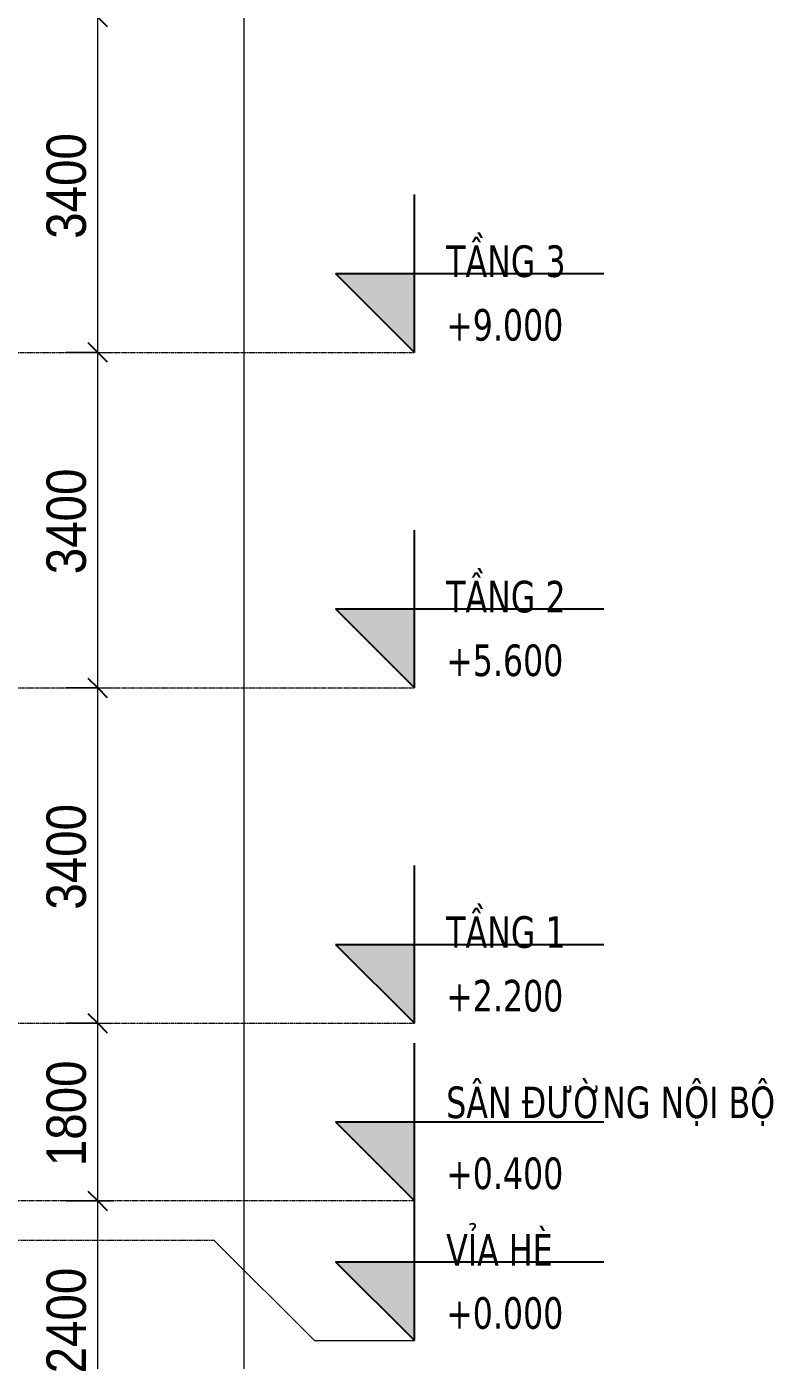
# Model space of a CAD drawing. Header units: millimetres. Extents: x 25061 to 259291, y -8723 to 35400.
# Drawn here: x 251634 to 259204, y -1216 to 12302 of the extents above; entities that cross this region are included whole.
import ezdxf

# ---------------------------------------------------------------- set-up
doc = ezdxf.new("R2010")
doc.units = ezdxf.units.MM
doc.linetypes.add('Centre', pattern=[31.75, 6.35, -4.7625, 15.875, -4.7625])
for name, color, linetype, lineweight in [('A-ANNO-DIMS', 211, 'Continuous', 9), ('A-ANNO-DIMS-160', 211, 'Continuous', 9), ('A-FLOR-LEVL', 51, 'Continuous', 9), ('A-FLOR-LEVL-1', 51, 'Continuous', 25), ('A-FLOR-LEVL-2', 51, 'Centre', 9)]:
    doc.layers.add(name, color=color, linetype=linetype, lineweight=lineweight)
doc.styles.add('Tahoma_B', font='tahomabd.ttf', dxfattribs={"width": 0.85, "height": 320})
doc.styles.add('UTM Avo', font='', dxfattribs={"width": 0.9, "height": 400})
doc.styles.get('UTM Avo').set_extended_font_data('UTM Avo')
doc.dimstyles.new('1_Dim_chi_tiet_2_5', dxfattribs={"dimscale": 304.8, "dimtxt": 399.720379, "dimasz": 0.629921, "dimexe": 0.524934, "dimexo": 0.0625, "dimgap": 0.052493, "dimtad": 1, "dimdec": 0, "dimrnd": 5, "dimzin": 0, "dimdsep": 46, "dimtxsty": 'UTM Avo', "dimblk1": 'OBLIQUE', "dimblk2": 'OBLIQUE', "dimsah": 1, "dimcen": 0.09, "dimdle": 0.524934, "dimazin": 0, "dimtfac": 1, "dimtdec": 4, "dimtix": 1, "dimtmove": 0, "dimatfit": 3, "dimfxl": 1.049869, "dimfxlon": 1, "dimtvp": 1, "dimtolj": 1, "dimtzin": 0, "dimarcsym": 2})

# ---------------------------------------------------------------- blocks, each defined once
blk = doc.blocks.new('Level - CAO ĐỘ LEVEL-350587-TKCS_MẶT CẮT 2')
at = {"layer": 'A-FLOR-LEVL'}
blk.add_hatch(color=256, dxfattribs=at).paths.add_polyline_path([(-25696, 3000), (-25696, 2200), (-26496, 3000)])
at = {"layer": 'A-FLOR-LEVL-1'}
for p, q in [((-25696, 2200), (-25696, 3800)), ((-26496, 3000), (-25696, 2200)), ((-26496, 3000), (-23776, 3000))]:
    blk.add_line(p, q, dxfattribs=at)
blk = doc.blocks.new('DIMBLOCK79-TKCS_MẶT CẮT 2')
at = {"layer": 'A-ANNO-DIMS-160', "lineweight": 25}
for p, q in [((252355, 400), (252259, 496)), ((252355, 400), (252451, 304)), ((252355, -2000), (252259, -1904)), ((252355, -2000), (252451, -2096))]:
    blk.add_line(p, q, dxfattribs=at)
at = {"layer": 'A-ANNO-DIMS-160'}
for p, q in [((252035, 400), (252515, 400)), ((252355, 400), (252035, 400)), ((252355, -2160), (252355, 400)), ((252035, -2000), (252515, -2000)), ((252355, -2000), (252035, -2000))]:
    blk.add_line(p, q, dxfattribs=at)
at = {"layer": 'A-ANNO-DIMS-160', "color": 0, "insert": (251835, -1348), "char_height": 400, "width": 1314.64, "attachment_point": 1, "rotation": 90, "line_spacing_factor": 1.110334, "style": 'UTM Avo'}
blk.add_mtext('2400', dxfattribs=at)
blk = doc.blocks.new('_Oblique')
at = {"color": 0, "linetype": 'ByBlock', "lineweight": -2}
blk.add_line((-0.5, -0.5), (0.5, 0.5), dxfattribs=at)
blk = doc.blocks.new('DIMBLOCK80-TKCS_MẶT CẮT 2')
at = {"layer": 'A-ANNO-DIMS-160'}
for p, q in [((252035, 2200), (252515, 2200)), ((252355, 2200), (252035, 2200)), ((252355, 400), (252355, 2200)), ((252035, 400), (252515, 400)), ((252355, 400), (252035, 400))]:
    blk.add_line(p, q, dxfattribs=at)
at = {"layer": 'A-ANNO-DIMS-160', "lineweight": 25}
for p, q in [((252355, 2200), (252259, 2296)), ((252355, 2200), (252451, 2104)), ((252355, 400), (252259, 496)), ((252355, 400), (252451, 304))]:
    blk.add_line(p, q, dxfattribs=at)
at = {"layer": 'A-ANNO-DIMS-160', "color": 0, "insert": (251835, 752), "char_height": 400, "width": 1314.64, "attachment_point": 1, "rotation": 90, "line_spacing_factor": 1.110334, "style": 'UTM Avo'}
blk.add_mtext('1800', dxfattribs=at)
blk = doc.blocks.new('DIMBLOCK81-TKCS_MẶT CẮT 2')
at = {"layer": 'A-ANNO-DIMS-160', "lineweight": 25}
for p, q in [((252355, 5600), (252259, 5696)), ((252355, 5600), (252451, 5504)), ((252355, 2200), (252259, 2296)), ((252355, 2200), (252451, 2104))]:
    blk.add_line(p, q, dxfattribs=at)
at = {"layer": 'A-ANNO-DIMS-160'}
for p, q in [((252035, 5600), (252515, 5600)), ((252355, 5600), (252035, 5600)), ((252355, 2200), (252355, 5600)), ((252035, 2200), (252515, 2200)), ((252355, 2200), (252035, 2200))]:
    blk.add_line(p, q, dxfattribs=at)
at = {"layer": 'A-ANNO-DIMS-160', "color": 0, "insert": (251835, 3352), "char_height": 400, "width": 1314.64, "attachment_point": 1, "rotation": 90, "line_spacing_factor": 1.110334, "style": 'UTM Avo'}
blk.add_mtext('3400', dxfattribs=at)
blk = doc.blocks.new('DIMBLOCK82-TKCS_MẶT CẮT 2')
at = {"layer": 'A-ANNO-DIMS-160', "lineweight": 25}
for p, q in [((252355, 9000), (252259, 9096)), ((252355, 9000), (252451, 8904)), ((252355, 5600), (252259, 5696)), ((252355, 5600), (252451, 5504))]:
    blk.add_line(p, q, dxfattribs=at)
at = {"layer": 'A-ANNO-DIMS-160'}
for p, q in [((252035, 9000), (252515, 9000)), ((252355, 9000), (252035, 9000)), ((252355, 5600), (252355, 9000)), ((252035, 5600), (252515, 5600)), ((252355, 5600), (252035, 5600))]:
    blk.add_line(p, q, dxfattribs=at)
at = {"layer": 'A-ANNO-DIMS-160', "color": 0, "insert": (251835, 6752), "char_height": 400, "width": 1314.64, "attachment_point": 1, "rotation": 90, "line_spacing_factor": 1.110334, "style": 'UTM Avo'}
blk.add_mtext('3400', dxfattribs=at)
blk = doc.blocks.new('DIMBLOCK83-TKCS_MẶT CẮT 2')
at = {"layer": 'A-ANNO-DIMS-160', "lineweight": 25}
for p, q in [((252355, 12400), (252259, 12496)), ((252355, 12400), (252451, 12304)), ((252355, 9000), (252259, 9096)), ((252355, 9000), (252451, 8904))]:
    blk.add_line(p, q, dxfattribs=at)
at = {"layer": 'A-ANNO-DIMS-160'}
for p, q in [((252035, 12400), (252515, 12400)), ((252355, 12400), (252035, 12400)), ((252355, 9000), (252355, 12400)), ((252035, 9000), (252515, 9000)), ((252355, 9000), (252035, 9000))]:
    blk.add_line(p, q, dxfattribs=at)
at = {"layer": 'A-ANNO-DIMS-160', "color": 0, "insert": (251835, 10152), "char_height": 400, "width": 1314.64, "attachment_point": 1, "rotation": 90, "line_spacing_factor": 1.110334, "style": 'UTM Avo'}
blk.add_mtext('3400', dxfattribs=at)
blk = doc.blocks.new('DIMBLOCK91-TKCS_MẶT CẮT 2')
at = {"layer": 'A-ANNO-DIMS-160'}
for p, q in [((253838, -2160), (253838, 33960)), ((253518, 33800), (253998, 33800)), ((253838, 33800), (253518, 33800)), ((253518, -2000), (253998, -2000)), ((253838, -2000), (253518, -2000))]:
    blk.add_line(p, q, dxfattribs=at)
at = {"layer": 'A-ANNO-DIMS-160', "lineweight": 25}
for p, q in [((253838, 33800), (253742, 33896)), ((253838, 33800), (253934, 33704)), ((253838, -2000), (253742, -1904)), ((253838, -2000), (253934, -2096))]:
    blk.add_line(p, q, dxfattribs=at)
at = {"layer": 'A-ANNO-DIMS-160', "color": 0, "insert": (253318, 15215), "char_height": 400, "width": 1643.29, "attachment_point": 1, "rotation": 90, "line_spacing_factor": 1.110334, "style": 'UTM Avo'}
blk.add_mtext('35800', dxfattribs=at)

msp = doc.modelspace()

# ---------------------------------------------------------------- linework, layer by layer
at = {"layer": 'A-FLOR-LEVL'}
for p, q in [((253534.7, 0), (254550.7, -1016)), ((254550.7, -1016), (255566.7, -1016))]:
    msp.add_line(p, q, dxfattribs=at)
at = {"layer": 'A-FLOR-LEVL-2'}
for p, q in [((147110.2, 9000), (255566.7, 9000)), ((147110.2, 5600), (255566.7, 5600)), ((147110.2, 2200), (255566.7, 2200)), ((255566.7, 400), (147110.2, 400)), ((253534.7, 0), (147110.2, 0))]:
    msp.add_line(p, q, dxfattribs=at)

# ---------------------------------------------------------------- block references
at = {"layer": 'A-FLOR-LEVL-1'}
for p in [(281262.8, 6800), (281262.8, 3400), (281262.8, 0), (281262.8, -1800), (281262.8, -3216)]:
    msp.add_blockref('Level - CAO ĐỘ LEVEL-350587-TKCS_MẶT CẮT 2', p, dxfattribs=at)

# ---------------------------------------------------------------- texts
at = {"layer": 'A-FLOR-LEVL', "char_height": 320, "line_spacing_factor": 0.996129, "style": 'Tahoma_B'}
for s, insert, width, attachment_point in [('\\pt1632,3264,4896,6528,8160,9792,11424,13056,14688,16320,17952,19584,21216,22848,24480,26112,27744,29376,31008,32640,34272,35904,37536,39168,40800,42432,44064,45696,47328,48960,50592,52224;TẦNG 3', (255887.6, 9758.9), 1448.4, 7), ('\\pt680,1360,2040,2720,3400,4080,4760,5440,6120,6800,7480,8160,8840,9520,10200,10880,11560,12240,12920,13600,14280,14960,15640,16320,17000,17680,18360,19040,19720,20400,21080,21760;+9.000', (255887.6, 9440.1), 1413.04, 1), ('\\pt1632,3264,4896,6528,8160,9792,11424,13056,14688,16320,17952,19584,21216,22848,24480,26112,27744,29376,31008,32640,34272,35904,37536,39168,40800,42432,44064,45696,47328,48960,50592,52224;TẦNG 2', (255887.6, 6358.9), 1448.4, 7), ('\\pt680,1360,2040,2720,3400,4080,4760,5440,6120,6800,7480,8160,8840,9520,10200,10880,11560,12240,12920,13600,14280,14960,15640,16320,17000,17680,18360,19040,19720,20400,21080,21760;+5.600', (255887.6, 6040.1), 1413.04, 1), ('\\pt1632,3264,4896,6528,8160,9792,11424,13056,14688,16320,17952,19584,21216,22848,24480,26112,27744,29376,31008,32640,34272,35904,37536,39168,40800,42432,44064,45696,47328,48960,50592,52224;TẦNG 1', (255887.6, 2958.9), 1448.4, 7), ('\\pt680,1360,2040,2720,3400,4080,4760,5440,6120,6800,7480,8160,8840,9520,10200,10880,11560,12240,12920,13600,14280,14960,15640,16320,17000,17680,18360,19040,19720,20400,21080,21760;+2.200', (255887.6, 2640.1), 1413.04, 1), ('\\pt1632,3264,4896,6528,8160,9792,11424,13056,14688,16320,17952,19584,21216,22848,24480,26112,27744,29376,31008,32640,34272,35904,37536,39168,40800,42432,44064,45696,47328,48960,50592,52224;SÂN ĐƯỜNG NỘI BỘ', (255887.6, 1158.9), 4021.52, 7), ('\\pt680,1360,2040,2720,3400,4080,4760,5440,6120,6800,7480,8160,8840,9520,10200,10880,11560,12240,12920,13600,14280,14960,15640,16320,17000,17680,18360,19040,19720,20400,21080,21760;+0.400', (255887.6, 840.1), 1413.04, 1), ('\\pt1632,3264,4896,6528,8160,9792,11424,13056,14688,16320,17952,19584,21216,22848,24480,26112,27744,29376,31008,32640,34272,35904,37536,39168,40800,42432,44064,45696,47328,48960,50592,52224;VỈA HÈ', (255887.6, -257.1), 1368.16, 7), ('\\pt680,1360,2040,2720,3400,4080,4760,5440,6120,6800,7480,8160,8840,9520,10200,10880,11560,12240,12920,13600,14280,14960,15640,16320,17000,17680,18360,19040,19720,20400,21080,21760;+0.000', (255887.6, -575.9), 1413.04, 1)]:
    msp.add_mtext(s, dxfattribs=dict(at, insert=insert, width=width, attachment_point=attachment_point))

# ---------------------------------------------------------------- dimensions: what is measured, and where the dimension line sits
at = {"layer": 'A-ANNO-DIMS'}
for base, p1, p2, override, picture, middle in [((253838, 33800), (253518, -2000), (253518, 33800), {"dimpost": '<>', "dimfxl": 35800}, 'DIMBLOCK91-TKCS_MẶT CẮT 2', (253615, 15900)), ((252354.6, 12400), (252034.6, 9000), (252034.6, 12400), {"dimpost": '<>', "dimfxl": 3400}, 'DIMBLOCK83-TKCS_MẶT CẮT 2', (252131.6, 10700)), ((252354.6, 9000), (252034.6, 5600), (252034.6, 9000), {"dimpost": '<>', "dimfxl": 3400}, 'DIMBLOCK82-TKCS_MẶT CẮT 2', (252131.6, 7300)), ((252354.6, 5600), (252034.6, 2200), (252034.6, 5600), {"dimpost": '<>', "dimfxl": 3400}, 'DIMBLOCK81-TKCS_MẶT CẮT 2', (252131.6, 3900)), ((252354.6, 2200), (252034.6, 400), (252034.6, 2200), {"dimpost": '<>', "dimfxl": 1800}, 'DIMBLOCK80-TKCS_MẶT CẮT 2', (252131.6, 1300)), ((252354.6, 400), (252034.6, -2000), (252034.6, 400), {"dimpost": '<>', "dimfxl": 2400}, 'DIMBLOCK79-TKCS_MẶT CẮT 2', (252131.6, -800))]:
    dim = msp.add_linear_dim(base=base, p1=p1, p2=p2, angle=90, dimstyle='1_Dim_chi_tiet_2_5', override=override, dxfattribs=at)
    dim.commit()
    dim.dimension.update_dxf_attribs({"geometry": picture, "text_midpoint": middle})

doc.saveas('drawing.dxf')
